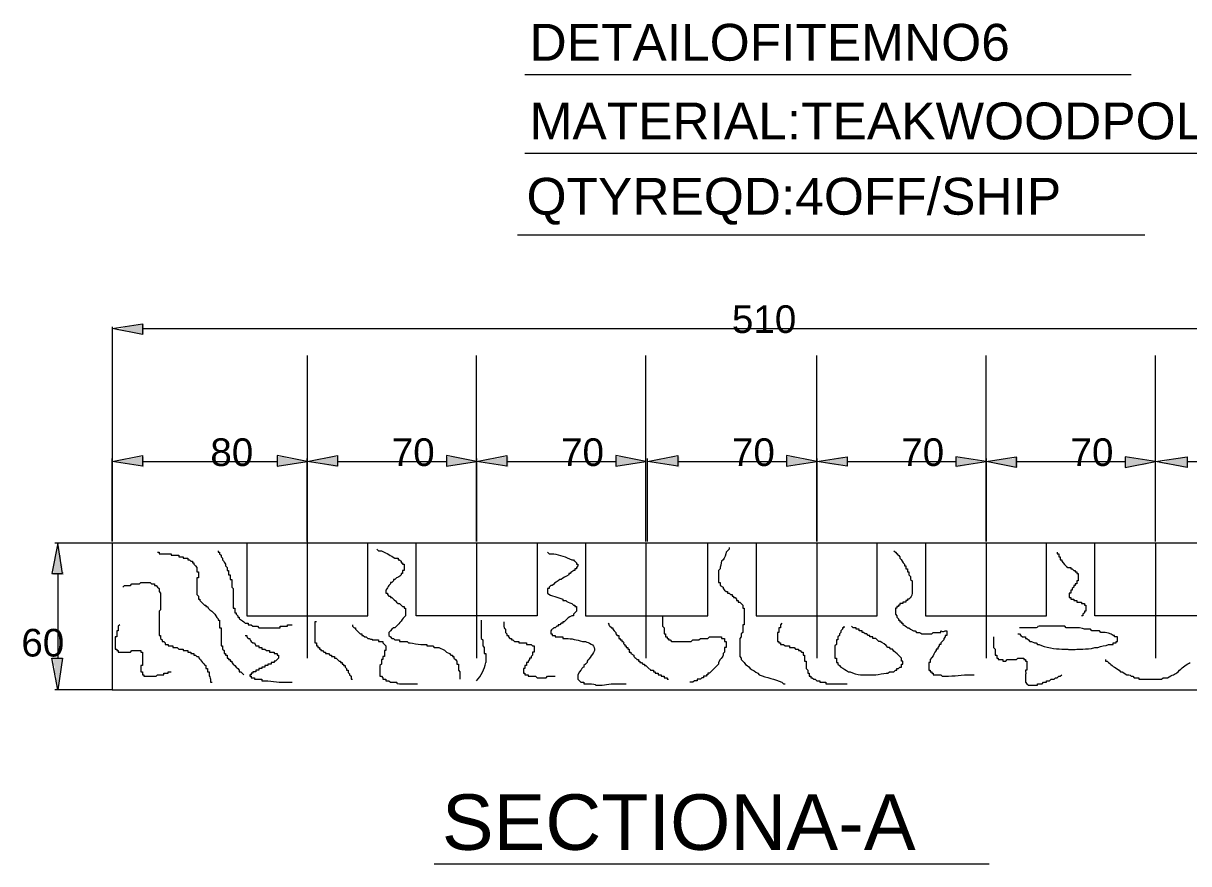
# Model space of a CAD drawing. Header units: millimetres. Extents: x -3009 to 55097, y -2803 to 5841.
# Drawn here: x 9528.9 to 9750.4, y 3420.3 to 3580 of the extents above; entities that cross this region are included whole.
import ezdxf

# ---------------------------------------------------------------- set-up
doc = ezdxf.new("R2010")
doc.units = ezdxf.units.MM
for name, color, linetype in [('PDF2_Geometry', 7, 'Continuous'), ('PDF2_Solid Fills', 7, 'Continuous'), ('PDF2_Text', 7, 'Continuous')]:
    doc.layers.add(name, color=color, linetype=linetype)
doc.styles.add('PDF F1', font='arial.ttf')

msp = doc.modelspace()

# ---------------------------------------------------------------- hatches: boundary and pattern name
at = {"layer": 'PDF2_Solid Fills', "transparency": 33554559}
for points in [[(9548.34, 3521.48), (9551.79, 3520.9), (9551.79, 3522.91), (9551.5, 3522.91), (9549.78, 3522.63), (9548.06, 3522.34), (9547.77, 3522.05), (9546.33, 3521.76)], [(9550.07, 3496.19), (9551.79, 3495.62), (9551.79, 3497.63), (9550.93, 3497.63), (9549.78, 3497.34), (9547.77, 3497.05), (9546.33, 3496.76), (9548.34, 3496.48)], [(9579.09, 3497.34), (9578.23, 3497.63), (9577.08, 3497.63), (9577.08, 3495.62), (9577.65, 3495.9), (9578.8, 3496.19), (9580.53, 3496.48), (9583.11, 3496.76)], [(9584.55, 3496.48), (9588.57, 3495.67), (9588.57, 3497.63), (9587.71, 3497.63), (9586.56, 3497.34), (9584.26, 3497.05), (9583.4, 3496.76)], [(9609.26, 3495.62), (9609.84, 3495.9), (9612.14, 3496.19), (9613.86, 3496.48), (9615.01, 3496.71), (9615.01, 3496.81), (9613.57, 3497.05), (9610.7, 3497.63), (9609.26, 3497.63)], [(9619.32, 3496.19), (9621.04, 3495.62), (9621.04, 3497.63), (9620.18, 3497.63), (9619.03, 3497.34), (9616.73, 3497.05), (9615.58, 3496.76), (9617.31, 3496.48)], [(9643.74, 3497.34), (9642.88, 3497.63), (9641.44, 3497.63), (9641.44, 3495.62), (9642.02, 3495.9), (9643.46, 3496.19), (9645.18, 3496.48), (9647.48, 3496.76), (9645.76, 3497.05)], [(9651.79, 3496.19), (9653.51, 3495.62), (9653.51, 3497.63), (9652.36, 3497.63), (9651.5, 3497.34), (9649.2, 3497.05), (9648.05, 3496.76), (9649.78, 3496.48)], [(9675.93, 3497.34), (9675.06, 3497.63), (9673.92, 3497.63), (9673.92, 3495.62), (9674.49, 3495.9), (9675.64, 3496.19), (9677.36, 3496.48), (9679.95, 3496.76)], [(9685.12, 3495.9), (9685.41, 3495.76), (9685.41, 3497.63), (9684.55, 3497.63), (9682.82, 3497.34), (9682.25, 3497.05), (9679.66, 3496.76), (9682.54, 3496.19)], [(9708.97, 3497.34), (9706.67, 3497.63), (9706.1, 3497.63), (9706.1, 3495.62), (9710.41, 3496.48), (9711.56, 3496.76), (9709.26, 3497.05)], [(9716.16, 3495.9), (9717.88, 3495.62), (9717.88, 3497.63), (9717.31, 3497.63), (9717.02, 3497.34), (9714.14, 3497.05), (9711.85, 3496.76), (9713.57, 3496.48), (9714.14, 3496.19)], [(9740.87, 3497.34), (9738.86, 3497.63), (9738.28, 3497.63), (9738.28, 3495.62), (9742.3, 3496.19), (9742.59, 3496.48), (9744.32, 3496.76)], [(9746.62, 3496.19), (9750.06, 3495.62), (9750.06, 3497.63), (9749.78, 3497.63), (9748.05, 3497.34), (9746.33, 3497.05), (9746.04, 3496.76), (9744.6, 3496.48)], [(9535.7, 3478.95), (9535.7, 3480.67), (9535.41, 3480.67), (9535.13, 3478.95), (9534.55, 3476.65), (9534.55, 3475.21), (9536.56, 3475.21), (9536.56, 3475.79), (9536.27, 3475.79), (9536.27, 3477.23), (9535.99, 3477.23), (9535.99, 3478.95)], [(9535.99, 3457.4), (9536.27, 3458.83), (9536.27, 3459.41), (9534.26, 3459.41), (9534.55, 3459.12), (9534.55, 3457.97), (9534.84, 3457.97), (9534.84, 3456.25), (9535.13, 3456.25), (9535.13, 3454.52), (9535.41, 3454.52), (9535.41, 3453.38), (9535.7, 3455.67)]]:
    msp.add_hatch(color=256, dxfattribs=at).paths.add_polyline_path(points)

# ---------------------------------------------------------------- linework, layer by layer
at = {"layer": 'PDF2_Geometry', "lineweight": 13}
for points in [[(9624.2, 3570.33), (9739.43, 3570.33)], [(9624.2, 3555.38), (9797.19, 3555.38)], [(9622.77, 3539.87), (9742.02, 3539.87)], [(9545.76, 3522.34), (9545.76, 3481.54), (9545.76, 3497.34)], [(9551.5, 3522.05), (9775.35, 3522.05)], [(9582.83, 3516.88), (9582.83, 3481.25), (9582.83, 3459.41)], [(9615.01, 3497.34), (9615.01, 3481.54), (9615.01, 3497.34), (9615.01, 3516.88)], [(9647.19, 3481.54), (9647.19, 3497.34), (9647.19, 3516.88)], [(9679.66, 3497.34), (9679.66, 3481.54), (9679.66, 3497.34), (9679.66, 3516.88)], [(9711.85, 3497.34), (9711.85, 3481.54), (9711.85, 3497.34), (9711.85, 3516.88)], [(9744.03, 3481.54), (9744.03, 3497.34), (9744.03, 3516.88)], [(9551.5, 3496.76), (9577.08, 3496.76)], [(9582.83, 3481.54), (9582.83, 3497.34), (9582.83, 3481.82)], [(9588.57, 3496.76), (9609.26, 3496.76)], [(9620.76, 3496.76), (9641.44, 3496.76)], [(9647.48, 3481.54), (9647.48, 3497.34)], [(9653.23, 3496.76), (9673.92, 3496.76)], [(9685.41, 3496.76), (9706.1, 3496.76)], [(9717.59, 3496.76), (9738.28, 3496.76)], [(9744.03, 3481.82), (9744.03, 3497.05)], [(9750.06, 3496.76), (9775.35, 3496.76)], [(9545.76, 3481.25), (9534.84, 3481.25)], [(9565.87, 3479.81), (9565.87, 3479.52), (9566.16, 3479.52), (9566.16, 3479.24), (9566.45, 3478.95), (9566.45, 3478.66), (9566.73, 3478.37), (9566.73, 3478.09)], [(9571.33, 3481.25), (9571.33, 3467.46), (9594.32, 3467.46), (9594.32, 3481.25)], [(9596.04, 3480.1), (9596.33, 3479.81), (9596.62, 3479.81), (9596.91, 3479.81)], [(9626.5, 3481.25), (9626.5, 3467.46), (9603.51, 3467.46), (9603.51, 3481.25)], [(9615.01, 3481.25), (9615.01, 3459.41)], [(9635.7, 3481.25), (9635.7, 3467.46), (9658.97, 3467.46), (9658.97, 3481.25)], [(9647.19, 3481.25), (9647.19, 3459.41)], [(9663, 3480.39), (9663, 3480.1), (9662.71, 3479.81), (9662.42, 3479.52)], [(9668.17, 3481.25), (9668.17, 3467.46), (9691.16, 3467.46), (9691.16, 3481.25)], [(9679.66, 3481.25), (9679.66, 3459.41)], [(9694.32, 3479.81), (9694.6, 3479.52), (9694.89, 3479.24)], [(9700.35, 3481.25), (9700.35, 3467.46), (9723.34, 3467.46), (9723.34, 3481.25)], [(9711.85, 3481.25), (9711.85, 3459.41)], [(9755.81, 3481.25), (9755.81, 3467.46), (9732.53, 3467.46), (9732.53, 3481.25)], [(9744.03, 3481.25), (9744.03, 3459.41)], [(9554.38, 3479.52), (9554.67, 3479.52), (9554.67, 3479.24), (9555.24, 3479.24), (9555.53, 3479.24), (9555.81, 3479.24), (9556.1, 3479.24), (9556.39, 3479.24), (9556.68, 3479.24), (9556.96, 3479.24), (9556.96, 3478.95), (9557.25, 3478.95), (9557.54, 3478.95), (9557.83, 3478.95), (9558.11, 3478.95), (9558.4, 3478.95), (9558.4, 3478.66), (9558.69, 3478.66), (9558.98, 3478.66), (9559.26, 3478.66), (9559.26, 3478.37), (9559.55, 3478.37), (9559.84, 3478.37), (9560.12, 3478.37), (9560.12, 3478.09), (9560.41, 3478.09), (9560.7, 3477.8), (9560.99, 3477.8), (9560.99, 3477.51), (9561.27, 3477.51), (9561.27, 3477.23), (9561.56, 3476.94), (9561.85, 3476.65), (9561.85, 3476.36), (9561.85, 3476.08), (9561.85, 3475.79), (9562.14, 3475.79), (9562.14, 3474.64), (9561.85, 3474.64), (9561.85, 3473.78), (9561.85, 3473.49), (9561.85, 3471.77), (9561.85, 3471.48), (9562.14, 3471.19), (9562.14, 3470.9), (9562.14, 3470.62), (9562.42, 3470.62), (9562.42, 3470.33), (9562.71, 3470.04), (9563, 3469.75), (9563.29, 3469.47), (9563.57, 3469.47), (9563.57, 3469.18), (9563.86, 3469.18)], [(9599.49, 3478.37), (9599.78, 3478.37), (9600.07, 3478.37), (9600.07, 3478.09), (9600.35, 3478.09), (9600.64, 3477.8), (9600.64, 3477.51), (9600.93, 3477.51), (9600.93, 3477.23), (9601.22, 3477.23), (9601.22, 3476.94), (9601.22, 3476.65), (9601.22, 3476.36), (9601.22, 3476.08), (9600.93, 3476.08), (9600.93, 3475.79), (9600.93, 3475.5), (9600.64, 3475.5), (9600.64, 3475.21)], [(9628.51, 3479.52), (9628.8, 3479.24), (9629.09, 3479.24), (9629.38, 3479.24), (9629.66, 3479.24)], [(9633.11, 3478.09), (9633.4, 3478.09)], [(9661.85, 3478.09), (9661.56, 3477.8)], [(9695.47, 3478.66), (9695.47, 3478.37)], [(9725.35, 3479.52), (9725.35, 3479.24), (9725.64, 3479.24), (9725.64, 3478.95), (9725.64, 3478.66), (9725.93, 3478.66), (9725.93, 3478.37), (9725.93, 3478.09), (9726.21, 3478.09), (9726.21, 3477.8), (9726.5, 3477.51)], [(9535.41, 3475.5), (9535.41, 3459.41)], [(9567.31, 3477.23), (9567.31, 3476.94), (9567.6, 3476.65), (9567.6, 3476.36), (9567.6, 3476.08), (9567.88, 3476.08), (9567.88, 3475.79), (9567.88, 3475.5), (9567.88, 3475.21), (9568.17, 3475.21), (9568.17, 3474.93), (9568.17, 3474.64), (9568.17, 3474.35), (9568.46, 3474.35), (9568.46, 3474.06), (9568.46, 3473.78), (9568.46, 3473.49), (9568.46, 3473.2), (9568.46, 3472.91), (9568.75, 3472.63), (9568.75, 3471.77), (9568.75, 3471.48), (9568.75, 3470.33), (9568.75, 3470.04), (9568.75, 3469.47), (9568.75, 3468.89), (9569.03, 3468.89), (9569.03, 3468.6), (9569.03, 3468.32), (9569.03, 3468.03), (9569.32, 3468.03), (9569.32, 3467.74), (9569.61, 3467.46), (9569.61, 3467.17), (9569.89, 3467.17), (9569.89, 3466.88)], [(9632.82, 3475.5), (9632.54, 3475.5), (9632.54, 3475.21)], [(9633.97, 3477.51), (9633.97, 3477.23), (9634.26, 3477.23), (9634.26, 3476.94), (9633.97, 3476.65), (9633.97, 3476.36), (9633.69, 3476.36), (9633.69, 3476.08), (9633.4, 3476.08)], [(9661.27, 3476.36), (9660.98, 3476.08), (9660.98, 3475.79), (9660.98, 3475.5), (9660.98, 3474.35), (9660.98, 3474.06), (9660.98, 3473.78), (9661.27, 3473.78), (9661.27, 3473.49), (9661.27, 3473.2), (9661.85, 3472.91), (9661.85, 3472.63), (9662.13, 3472.34), (9662.42, 3472.05), (9662.71, 3472.05), (9662.71, 3471.77), (9663, 3471.77), (9663.28, 3471.48), (9663.57, 3471.48), (9663.57, 3471.19), (9663.86, 3471.19), (9663.86, 3470.9), (9664.15, 3470.9), (9664.43, 3470.62), (9664.43, 3470.33), (9664.72, 3470.33), (9664.72, 3470.04), (9665.01, 3470.04), (9665.29, 3469.75), (9665.58, 3469.47), (9665.58, 3469.18), (9665.58, 3468.89), (9665.87, 3468.89), (9665.87, 3468.6), (9665.87, 3468.32), (9665.87, 3466.59), (9665.87, 3466.31), (9665.87, 3466.02), (9665.87, 3465.73), (9665.58, 3465.73), (9665.58, 3465.16), (9665.58, 3464.87), (9665.58, 3464.29), (9665.29, 3464.01), (9665.29, 3463.72), (9665.29, 3463.43), (9665.01, 3463.14), (9665.01, 3462.86), (9665.01, 3462.57), (9665.01, 3462), (9665.01, 3461.71)], [(9696.33, 3477.23), (9696.33, 3476.94), (9696.62, 3476.94), (9696.62, 3476.65), (9696.62, 3476.36), (9696.9, 3476.36), (9696.9, 3476.08), (9696.9, 3475.79), (9697.19, 3475.79), (9697.19, 3475.5), (9697.19, 3475.21), (9697.48, 3474.93), (9697.48, 3474.64), (9697.48, 3474.35), (9697.77, 3474.06), (9697.77, 3473.78), (9697.77, 3473.49), (9697.77, 3473.2), (9697.77, 3472.05), (9697.77, 3471.77)], [(9727.36, 3476.65), (9727.65, 3476.65), (9727.94, 3476.65), (9727.94, 3476.36), (9728.22, 3476.36), (9728.51, 3476.08), (9728.8, 3476.08), (9728.8, 3475.79), (9729.09, 3475.79), (9729.09, 3475.5), (9729.37, 3475.5), (9729.37, 3475.21), (9729.37, 3474.64), (9729.37, 3474.35), (9729.37, 3474.06), (9729.09, 3474.06), (9729.09, 3473.78), (9729.09, 3473.49), (9728.8, 3473.49), (9728.8, 3473.2), (9728.51, 3473.2), (9728.51, 3472.91), (9728.22, 3472.63), (9728.22, 3472.34), (9727.94, 3472.34), (9727.94, 3472.05), (9727.94, 3471.77), (9727.65, 3471.77), (9727.65, 3471.48)], [(9547.77, 3472.91), (9548.06, 3473.2), (9548.34, 3473.2), (9548.63, 3473.2), (9548.92, 3473.2), (9549.21, 3473.2), (9549.49, 3473.49), (9549.78, 3473.49), (9550.07, 3473.49), (9550.36, 3473.49), (9550.64, 3473.49), (9550.93, 3473.49), (9551.22, 3473.78)], [(9551.79, 3473.78), (9552.08, 3473.78), (9552.37, 3473.78)], [(9552.94, 3473.78), (9553.23, 3473.49)], [(9553.8, 3473.49), (9553.8, 3473.2), (9554.09, 3473.2), (9554.38, 3472.91), (9554.67, 3472.63), (9554.67, 3472.34), (9554.67, 3472.05), (9554.95, 3471.77), (9554.95, 3471.48), (9554.95, 3470.04)], [(9599.78, 3474.64), (9599.49, 3474.35), (9599.2, 3474.35), (9599.2, 3474.06), (9598.92, 3473.78), (9598.63, 3473.78), (9598.63, 3473.49), (9598.34, 3473.2)], [(9629.38, 3473.2), (9629.09, 3473.2), (9628.8, 3472.91), (9628.8, 3472.63), (9628.51, 3472.63), (9628.51, 3472.34), (9628.51, 3472.05), (9628.51, 3471.77)], [(9631.1, 3474.35), (9630.81, 3474.35), (9630.53, 3474.06)], [(9597.77, 3472.34), (9597.77, 3472.05), (9597.77, 3471.77), (9598.06, 3471.77), (9598.06, 3471.48), (9598.34, 3471.19), (9598.63, 3471.19), (9598.63, 3470.9), (9598.92, 3470.9)], [(9727.65, 3471.19), (9727.65, 3470.9), (9727.94, 3470.9), (9727.94, 3470.62), (9728.22, 3470.62), (9728.51, 3470.62), (9728.51, 3470.33), (9728.8, 3470.33), (9729.09, 3470.33), (9729.09, 3470.04), (9729.37, 3470.04), (9729.66, 3470.04), (9729.95, 3470.04), (9729.95, 3469.75), (9730.24, 3469.75), (9730.52, 3469.75), (9730.52, 3469.47), (9730.81, 3469.47), (9730.81, 3469.18), (9730.81, 3468.89), (9730.81, 3468.6), (9730.81, 3468.32), (9730.52, 3468.32), (9730.52, 3468.03), (9730.24, 3467.74), (9730.24, 3467.46), (9729.95, 3467.46)], [(9554.95, 3469.18), (9554.95, 3468.6), (9554.67, 3468.32), (9554.67, 3467.74), (9554.67, 3466.88), (9554.67, 3466.59)], [(9599.78, 3470.04), (9600.07, 3469.75), (9600.35, 3469.75), (9600.64, 3469.47), (9600.93, 3469.18), (9601.22, 3469.18), (9601.22, 3468.89), (9601.5, 3468.89), (9601.5, 3468.6), (9601.5, 3468.32), (9601.5, 3468.03), (9601.5, 3467.74), (9601.5, 3467.46)], [(9631.39, 3470.62), (9631.39, 3470.33), (9631.67, 3470.33), (9631.96, 3470.33)], [(9633.11, 3469.75), (9633.4, 3469.47), (9633.69, 3469.47), (9633.69, 3469.18), (9633.97, 3469.18), (9633.97, 3468.89), (9633.97, 3468.6), (9633.97, 3468.32), (9633.69, 3468.03), (9633.4, 3467.74), (9633.4, 3467.46), (9633.11, 3467.46)], [(9697.19, 3470.62), (9696.9, 3470.62), (9696.9, 3470.33), (9696.62, 3470.33), (9696.62, 3470.04), (9696.33, 3470.04), (9696.04, 3470.04), (9696.04, 3469.75), (9695.75, 3469.75), (9695.47, 3469.75), (9695.47, 3469.47), (9695.18, 3469.47), (9695.18, 3469.18), (9694.89, 3469.18), (9694.89, 3468.89), (9694.6, 3468.89), (9694.6, 3468.6), (9694.6, 3468.32), (9694.6, 3468.03), (9694.6, 3467.74), (9694.89, 3467.46), (9694.89, 3467.17), (9695.18, 3466.88), (9695.18, 3466.59), (9695.47, 3466.59), (9695.47, 3466.31), (9695.75, 3466.31), (9695.75, 3466.02), (9696.04, 3466.02), (9696.04, 3465.73)], [(9565.01, 3468.03), (9565.01, 3468.03)], [(9565.87, 3466.88), (9565.87, 3466.59), (9566.16, 3466.59), (9566.16, 3466.31), (9566.16, 3466.02), (9566.16, 3465.73), (9566.16, 3465.16), (9566.45, 3465.16), (9566.45, 3463.72), (9566.45, 3462.57), (9566.45, 3462.28), (9566.45, 3462), (9566.45, 3461.71), (9566.73, 3461.71), (9566.73, 3461.42), (9566.73, 3461.13), (9567.02, 3460.85), (9567.02, 3460.56), (9567.02, 3460.27), (9567.31, 3460.27), (9567.31, 3459.98), (9567.6, 3459.98), (9567.6, 3459.7), (9567.6, 3459.41), (9567.88, 3459.41), (9567.88, 3459.12), (9568.17, 3459.12), (9568.17, 3458.83), (9568.46, 3458.83), (9568.46, 3458.55), (9568.75, 3458.26), (9569.03, 3457.97), (9569.32, 3457.69), (9569.61, 3457.4), (9569.89, 3457.11), (9569.89, 3456.82), (9570.18, 3456.82), (9570.47, 3456.54), (9570.76, 3456.25)], [(9615.87, 3466.59), (9615.87, 3466.31)], [(9631.96, 3466.59), (9631.67, 3466.31), (9631.39, 3466.31), (9631.39, 3466.02), (9631.1, 3466.02), (9630.81, 3465.73), (9630.53, 3465.73), (9630.53, 3465.44), (9630.24, 3465.44), (9629.95, 3465.16), (9629.66, 3465.16)], [(9650.35, 3467.46), (9650.35, 3465.44), (9650.64, 3465.16), (9650.64, 3464.87), (9650.64, 3464.58), (9650.64, 3464.29), (9650.64, 3464.01), (9650.93, 3464.01), (9650.93, 3463.72), (9650.93, 3463.43), (9651.21, 3463.43), (9651.21, 3463.14), (9651.5, 3463.14), (9651.5, 3462.86), (9651.79, 3462.86), (9652.08, 3462.57), (9652.36, 3462.57), (9652.65, 3462.57), (9652.94, 3462.57), (9653.23, 3462.57)], [(9547.19, 3465.73), (9546.91, 3465.44), (9546.91, 3465.16), (9546.91, 3464.87), (9546.91, 3464.58), (9546.62, 3464.58), (9546.62, 3464.29), (9546.62, 3464.01), (9546.62, 3463.72), (9546.62, 3463.43), (9546.33, 3463.43), (9546.33, 3462.86)], [(9554.67, 3465.73), (9554.67, 3464.58), (9554.67, 3464.29), (9554.67, 3464.01), (9554.67, 3463.72), (9554.95, 3463.72), (9554.95, 3463.43), (9554.95, 3463.14), (9555.24, 3462.86), (9555.24, 3462.57), (9555.53, 3462.57), (9555.81, 3462.28), (9555.81, 3462), (9556.1, 3462), (9556.39, 3462), (9556.39, 3461.71), (9556.68, 3461.71), (9556.96, 3461.71), (9557.25, 3461.71), (9557.25, 3461.42), (9557.54, 3461.42), (9557.83, 3461.42), (9558.11, 3461.42), (9558.4, 3461.13), (9558.69, 3461.13), (9558.98, 3461.13), (9559.26, 3461.13), (9559.26, 3460.85), (9559.55, 3460.85), (9559.84, 3460.85), (9560.12, 3460.85), (9560.12, 3460.56), (9560.41, 3460.56), (9560.7, 3460.56), (9560.7, 3460.27), (9560.99, 3460.27), (9561.27, 3460.27), (9561.27, 3459.98), (9561.56, 3459.98), (9561.85, 3459.7), (9562.14, 3459.7)], [(9570.76, 3466.31), (9571.04, 3466.02), (9571.33, 3466.02), (9571.62, 3466.02), (9571.62, 3465.73), (9571.91, 3465.73), (9572.19, 3465.73), (9572.48, 3465.44), (9572.77, 3465.44), (9573.06, 3465.44), (9573.34, 3465.44), (9573.63, 3465.16), (9573.92, 3465.16), (9574.49, 3465.16), (9576.5, 3465.16), (9576.79, 3465.16), (9577.08, 3465.16), (9577.37, 3465.16), (9577.65, 3465.16), (9577.65, 3465.44), (9577.94, 3465.44), (9578.23, 3465.44), (9578.52, 3465.44), (9578.8, 3465.44), (9579.09, 3465.44), (9579.09, 3465.73), (9579.38, 3465.73), (9579.66, 3465.73), (9579.95, 3465.73)], [(9584.55, 3466.31), (9584.26, 3466.31), (9584.26, 3465.73), (9584.26, 3465.16), (9584.26, 3464.87), (9584.26, 3464.58)], [(9591.45, 3465.73), (9591.45, 3465.44)], [(9591.73, 3465.16), (9592.02, 3465.16), (9592.02, 3464.87), (9592.31, 3464.58), (9592.6, 3464.29)], [(9599.78, 3465.44), (9599.49, 3465.16), (9599.2, 3465.16), (9598.92, 3464.87), (9598.63, 3464.58), (9598.34, 3464.29), (9598.34, 3464.01), (9598.34, 3463.72), (9598.63, 3463.43), (9598.92, 3463.14), (9599.2, 3463.14), (9599.49, 3462.86), (9599.78, 3462.86), (9600.07, 3462.86), (9600.35, 3462.86), (9600.35, 3462.57), (9600.64, 3462.57), (9600.93, 3462.57), (9601.22, 3462.57), (9601.5, 3462.57), (9601.79, 3462.57), (9602.08, 3462.28), (9602.37, 3462.28)], [(9615.87, 3465.16), (9615.87, 3464.87)], [(9615.87, 3464.29), (9615.87, 3464.01), (9615.87, 3463.43), (9615.87, 3463.14), (9616.16, 3462.86), (9616.16, 3462.57), (9616.16, 3462.28), (9616.16, 3462), (9616.16, 3461.71), (9616.45, 3461.42), (9616.45, 3460.85), (9616.45, 3460.56), (9616.45, 3460.27), (9616.73, 3460.27)], [(9620.18, 3466.31), (9620.18, 3465.73), (9620.18, 3465.44)], [(9620.47, 3464.87), (9620.47, 3464.58), (9620.47, 3464.29), (9620.76, 3464.01), (9620.76, 3463.72), (9621.04, 3463.72), (9621.04, 3463.43), (9621.33, 3463.14), (9621.62, 3463.14), (9621.62, 3462.86), (9621.91, 3462.86), (9622.19, 3462.57), (9622.48, 3462.57), (9622.77, 3462.57), (9623.05, 3462.57), (9623.05, 3462.28), (9623.34, 3462.28), (9623.63, 3462.28), (9623.92, 3462.28), (9624.2, 3462.28), (9624.49, 3462.28), (9624.49, 3462), (9624.78, 3462), (9625.07, 3462), (9625.35, 3462), (9625.64, 3461.71), (9625.93, 3461.71), (9625.93, 3461.42), (9625.93, 3460.85), (9625.93, 3460.56), (9625.64, 3460.56), (9625.64, 3460.27), (9625.64, 3459.98), (9625.35, 3459.7), (9625.35, 3459.41), (9625.07, 3459.41), (9625.07, 3459.12), (9624.78, 3458.83), (9624.78, 3458.55), (9624.49, 3458.55), (9624.49, 3458.26), (9624.49, 3457.97), (9624.2, 3457.97), (9624.2, 3457.69), (9624.2, 3457.4), (9623.92, 3457.4), (9623.92, 3457.11)], [(9629.09, 3464.58), (9629.09, 3464.01), (9629.38, 3464.01), (9629.38, 3463.72), (9629.66, 3463.72), (9629.95, 3463.72), (9629.95, 3463.43), (9630.24, 3463.43), (9630.53, 3463.43), (9630.81, 3463.43), (9631.1, 3463.43), (9631.39, 3463.43), (9631.39, 3463.14), (9631.67, 3463.14), (9631.96, 3463.14)], [(9640.01, 3466.02), (9640.01, 3466.02)], [(9640.3, 3465.44), (9640.3, 3465.44)], [(9640.58, 3465.16), (9640.87, 3465.16), (9640.87, 3464.87), (9641.16, 3464.58), (9641.44, 3464.29), (9641.44, 3464.01), (9641.73, 3463.72), (9642.02, 3463.72), (9642.02, 3463.43), (9642.02, 3463.14), (9642.31, 3463.14), (9642.31, 3462.86), (9642.59, 3462.86), (9642.59, 3462.57), (9642.88, 3462.57)], [(9672.77, 3465.16), (9672.48, 3465.16), (9672.48, 3464.87), (9672.48, 3464.58), (9672.48, 3464.29), (9672.19, 3464.29), (9672.19, 3464.01), (9672.19, 3463.72), (9672.19, 3463.14), (9672.19, 3462.86), (9672.19, 3462.57), (9672.48, 3462.57), (9672.48, 3462.28), (9672.77, 3462.28), (9672.77, 3462), (9673.05, 3462), (9673.34, 3462), (9673.63, 3461.71), (9673.92, 3461.71), (9674.2, 3461.71), (9674.49, 3461.71), (9674.49, 3461.42), (9674.78, 3461.42), (9675.06, 3461.42), (9675.35, 3461.42), (9675.64, 3461.13), (9675.93, 3461.13), (9676.21, 3461.13), (9676.21, 3460.85), (9676.5, 3460.85), (9676.79, 3460.56), (9677.08, 3460.56), (9677.08, 3460.27), (9677.08, 3459.98), (9677.36, 3459.98), (9677.36, 3459.7), (9677.36, 3459.41), (9677.36, 3459.12), (9677.36, 3458.83), (9677.65, 3458.83), (9677.65, 3458.55), (9677.65, 3458.26), (9677.65, 3457.97), (9677.65, 3457.69), (9677.65, 3457.4), (9677.94, 3457.11), (9677.94, 3456.82), (9677.94, 3456.54), (9678.23, 3456.54), (9678.23, 3456.25), (9678.23, 3455.96), (9678.51, 3455.96), (9678.51, 3455.67), (9678.8, 3455.67), (9679.09, 3455.39), (9679.38, 3455.39), (9679.66, 3455.1), (9679.95, 3455.1), (9680.24, 3455.1), (9680.24, 3454.81), (9680.52, 3454.81), (9680.81, 3454.81), (9681.1, 3454.81), (9681.39, 3454.81), (9681.39, 3454.52), (9681.96, 3454.52)], [(9673.05, 3466.02), (9672.77, 3465.73)], [(9684.83, 3465.44), (9684.83, 3465.16), (9684.55, 3465.16), (9684.55, 3464.87), (9684.26, 3464.58), (9684.26, 3464.29), (9683.97, 3464.01), (9683.97, 3463.72), (9683.69, 3463.43), (9683.69, 3463.14), (9683.69, 3462.86), (9683.4, 3462.86), (9683.4, 3462.57), (9683.4, 3462.28), (9683.4, 3462), (9683.11, 3461.71), (9683.11, 3461.42), (9683.11, 3461.13), (9683.11, 3459.7), (9683.11, 3459.41), (9683.4, 3459.41), (9683.4, 3459.12), (9683.4, 3458.83), (9683.4, 3458.55), (9683.69, 3458.55), (9683.69, 3458.26), (9683.97, 3457.97), (9684.26, 3457.69)], [(9691.73, 3462.57), (9691.44, 3462.57), (9691.16, 3462.86), (9690.87, 3463.14), (9690.58, 3463.14), (9690.29, 3463.14), (9690.29, 3463.43), (9690.01, 3463.43), (9689.72, 3463.43), (9689.72, 3463.72), (9689.43, 3463.72), (9689.15, 3464.01), (9688.86, 3464.01), (9688.57, 3464.29), (9688.28, 3464.29), (9688.28, 3464.58), (9688, 3464.58), (9687.71, 3464.58), (9687.71, 3464.87), (9687.42, 3464.87), (9687.13, 3464.87), (9687.13, 3465.16), (9686.85, 3465.16), (9686.56, 3465.16), (9686.27, 3465.44)], [(9696.9, 3465.16), (9697.19, 3465.16), (9697.48, 3464.87), (9698.05, 3464.58), (9698.34, 3464.58), (9698.63, 3464.29), (9698.91, 3464.29), (9699.2, 3464.29)], [(9700.06, 3464.01), (9701.5, 3464.01), (9701.79, 3464.29), (9702.08, 3464.29), (9702.36, 3464.29), (9702.65, 3464.29), (9702.94, 3464.29), (9703.23, 3464.29), (9703.23, 3464.58)], [(9704.09, 3464.58), (9704.37, 3464.58), (9704.37, 3464.29), (9704.37, 3464.01), (9704.37, 3463.72), (9704.09, 3463.72), (9704.09, 3463.43), (9703.8, 3463.14), (9703.8, 3462.86), (9703.51, 3462.57), (9703.23, 3462.28), (9703.23, 3462), (9702.94, 3462), (9702.94, 3461.71), (9702.65, 3461.42), (9702.65, 3461.13), (9702.36, 3461.13), (9702.36, 3460.85), (9702.08, 3460.56)], [(9718.74, 3465.16), (9718.45, 3465.16), (9718.17, 3465.16)], [(9721.33, 3465.16), (9720.75, 3465.16)], [(9723.63, 3465.44), (9723.05, 3465.44), (9722.76, 3465.44), (9721.9, 3465.44)], [(9725.93, 3465.44), (9725.64, 3465.44), (9725.35, 3465.44)], [(9728.51, 3465.16), (9727.94, 3465.16), (9727.65, 3465.16), (9727.08, 3465.16), (9726.79, 3465.44), (9726.5, 3465.44)], [(9733.97, 3464.29), (9733.68, 3464.29), (9733.4, 3464.58), (9733.11, 3464.58), (9732.82, 3464.58), (9732.53, 3464.58), (9732.25, 3464.58), (9731.96, 3464.58), (9731.67, 3464.87), (9731.39, 3464.87), (9731.1, 3464.87), (9730.52, 3464.87)], [(9571.04, 3463.72), (9571.33, 3463.72), (9571.33, 3463.43)], [(9571.62, 3463.14), (9571.91, 3463.14)], [(9572.19, 3462.57), (9572.48, 3462.28), (9572.77, 3462.28), (9573.06, 3461.71), (9573.34, 3461.71), (9573.63, 3461.71), (9573.63, 3461.42), (9573.92, 3461.42), (9574.2, 3461.42), (9574.2, 3461.13), (9574.49, 3461.13), (9574.78, 3461.13), (9575.07, 3460.85), (9575.35, 3460.85), (9575.64, 3460.85), (9575.64, 3460.56), (9575.93, 3460.56), (9576.22, 3460.56), (9576.5, 3460.56), (9576.5, 3460.27), (9576.79, 3460.27), (9577.08, 3460.27), (9577.08, 3459.98), (9577.37, 3459.98)], [(9584.26, 3464.01), (9584.26, 3463.14), (9584.26, 3462.86), (9584.26, 3462.57), (9584.26, 3462.28), (9584.55, 3462.28)], [(9592.88, 3464.01), (9593.17, 3464.01), (9593.17, 3463.72), (9593.46, 3463.72), (9593.74, 3463.43), (9594.03, 3463.43), (9594.32, 3463.14), (9594.61, 3463.14)], [(9595.18, 3462.86), (9595.47, 3462.86), (9595.76, 3462.86), (9596.04, 3462.86), (9596.33, 3462.86), (9596.33, 3462.57), (9596.62, 3462.57), (9596.91, 3462.57), (9597.19, 3462.57), (9597.19, 3462.28), (9597.48, 3462), (9597.77, 3461.71)], [(9635.12, 3462.57), (9635.41, 3462.57), (9635.7, 3462.57)], [(9653.8, 3462.57), (9654.09, 3462.57), (9654.66, 3462.57), (9654.95, 3462.57), (9655.53, 3462.57), (9655.81, 3462.57), (9656.1, 3462.86), (9656.39, 3462.86), (9656.67, 3462.86), (9656.96, 3462.86), (9657.25, 3462.86), (9657.54, 3463.14), (9657.82, 3463.14), (9658.11, 3463.14), (9658.4, 3463.14), (9658.69, 3463.14), (9658.97, 3463.14), (9659.26, 3463.43), (9659.55, 3463.43), (9659.84, 3463.43), (9661.27, 3463.43), (9661.56, 3463.43), (9661.56, 3463.14), (9661.85, 3463.14), (9662.13, 3463.14), (9662.13, 3462.86), (9662.13, 3462.57), (9662.42, 3462.57), (9662.42, 3462.28), (9662.42, 3461.71), (9662.42, 3461.42), (9662.13, 3461.42), (9662.13, 3461.13), (9662.13, 3460.85), (9662.13, 3460.56), (9661.85, 3460.27), (9661.85, 3459.98)], [(9713.28, 3463.43), (9713.28, 3463.14)], [(9713.28, 3462.28), (9713.28, 3461.42), (9713.57, 3461.13), (9713.57, 3460.85), (9713.57, 3460.56), (9713.57, 3460.27), (9713.57, 3459.98), (9713.86, 3459.98), (9713.86, 3459.7), (9713.86, 3459.41), (9714.14, 3459.41), (9714.14, 3459.12), (9714.43, 3459.12), (9714.72, 3459.12), (9715.01, 3459.12), (9715.01, 3458.83), (9715.58, 3458.83), (9715.87, 3459.12), (9716.16, 3459.12), (9716.44, 3459.12), (9716.73, 3459.12), (9717.02, 3459.12), (9717.31, 3459.12)], [(9717.88, 3464.01), (9718.17, 3464.01), (9718.45, 3463.72), (9718.74, 3463.43), (9719.03, 3463.43), (9719.32, 3463.43), (9719.32, 3463.14), (9719.6, 3463.14), (9719.89, 3462.86), (9720.18, 3462.57), (9720.47, 3462.57), (9721.04, 3462.28), (9721.33, 3462.28), (9721.62, 3462), (9721.9, 3462)], [(9735.12, 3462), (9735.41, 3462), (9735.7, 3462), (9735.98, 3462), (9735.98, 3462.28), (9736.27, 3462.28), (9736.56, 3462.28), (9736.56, 3462.57), (9736.85, 3462.57), (9736.85, 3462.86), (9736.85, 3463.14), (9736.85, 3463.43), (9736.56, 3463.43), (9736.27, 3463.43), (9736.27, 3463.72), (9735.98, 3463.72)], [(9546.33, 3462), (9546.33, 3461.71), (9546.33, 3461.42), (9546.33, 3461.13), (9546.62, 3461.13), (9546.62, 3460.85), (9546.91, 3460.85), (9546.91, 3460.56), (9547.19, 3460.56), (9548.34, 3460.56), (9548.92, 3460.56), (9549.21, 3460.56), (9549.49, 3460.85), (9549.78, 3460.85), (9550.07, 3460.85)], [(9550.93, 3460.85), (9551.22, 3460.85), (9551.22, 3460.56), (9551.5, 3460.56), (9551.5, 3460.27), (9551.5, 3459.12), (9551.5, 3458.83), (9551.5, 3458.55), (9551.5, 3457.97), (9551.22, 3457.97), (9551.22, 3456.82), (9551.5, 3456.82), (9551.5, 3456.54), (9551.5, 3456.25), (9551.79, 3456.25), (9551.79, 3455.96), (9552.08, 3455.96), (9552.37, 3455.96), (9552.65, 3455.96)], [(9584.55, 3461.71), (9584.84, 3461.71), (9584.84, 3461.42), (9585.12, 3461.42), (9585.12, 3461.13), (9585.41, 3461.13), (9585.41, 3460.85), (9585.7, 3460.85), (9585.99, 3460.56), (9586.27, 3460.56), (9586.27, 3460.27), (9586.56, 3460.27), (9586.85, 3460.27)], [(9587.14, 3459.98), (9587.42, 3459.98), (9587.42, 3459.7), (9587.71, 3459.7), (9588, 3459.7), (9588, 3459.41), (9588.29, 3459.41), (9588.57, 3459.12), (9588.86, 3458.83), (9589.15, 3458.83), (9589.15, 3458.55), (9589.43, 3458.55), (9589.43, 3458.26), (9589.72, 3458.26), (9589.72, 3457.97), (9590.01, 3457.97), (9590.01, 3457.69), (9590.3, 3457.4), (9590.3, 3457.11), (9590.58, 3457.11), (9590.58, 3456.82)], [(9597.77, 3461.13), (9597.77, 3460.85), (9597.48, 3460.85), (9597.48, 3460.56), (9597.48, 3460.27), (9597.48, 3459.98), (9597.48, 3459.7), (9597.19, 3459.7), (9597.19, 3459.41), (9597.19, 3459.12), (9596.91, 3459.12), (9596.91, 3458.83), (9596.91, 3458.55), (9596.91, 3458.26), (9596.62, 3457.97), (9596.62, 3457.69), (9596.62, 3457.4), (9596.62, 3456.54), (9596.62, 3456.25), (9596.62, 3455.96), (9596.91, 3455.96), (9597.19, 3455.67), (9597.19, 3455.39)], [(9604.38, 3462), (9604.66, 3462), (9604.95, 3462), (9605.24, 3462), (9605.53, 3462), (9605.53, 3461.71), (9605.81, 3461.71), (9606.1, 3461.71), (9606.39, 3461.71), (9606.68, 3461.71), (9606.96, 3461.42), (9607.25, 3461.42), (9607.54, 3461.42), (9607.83, 3461.42)], [(9609.26, 3460.56), (9609.84, 3460.27), (9610.12, 3459.98), (9610.41, 3459.98), (9610.41, 3459.7), (9610.7, 3459.7), (9610.7, 3459.41), (9610.99, 3459.12), (9611.27, 3458.83), (9611.27, 3458.55), (9611.27, 3458.26), (9611.56, 3458.26), (9611.56, 3457.97), (9611.56, 3457.69), (9611.56, 3457.4), (9611.56, 3457.11), (9611.85, 3456.82), (9611.85, 3456.54), (9611.85, 3456.25), (9611.85, 3455.67), (9611.85, 3455.39)], [(9637.42, 3461.13), (9637.42, 3460.85)], [(9643.17, 3462), (9643.17, 3461.71), (9643.46, 3461.71), (9643.46, 3461.42), (9643.74, 3461.42), (9643.74, 3461.13), (9644.03, 3461.13), (9644.03, 3460.85), (9644.03, 3460.56), (9644.32, 3460.56), (9644.32, 3460.27)], [(9644.89, 3459.98), (9644.89, 3459.7)], [(9665.01, 3460.56), (9665.01, 3460.27), (9665.01, 3459.98), (9665.01, 3459.7), (9665.29, 3459.41), (9665.29, 3459.12), (9665.58, 3458.83), (9665.87, 3458.55)], [(9692.88, 3456.54), (9693.17, 3456.54), (9693.46, 3456.82), (9693.74, 3456.82), (9694.03, 3456.82), (9694.32, 3456.82), (9694.6, 3457.11), (9694.89, 3457.11), (9694.89, 3457.4), (9695.18, 3457.4), (9695.47, 3457.69), (9695.75, 3457.69), (9695.75, 3457.97), (9695.75, 3458.26), (9696.04, 3458.26), (9696.04, 3458.83), (9695.75, 3458.83), (9695.75, 3459.12), (9695.75, 3459.41), (9695.47, 3459.7), (9695.18, 3459.98)], [(9694.03, 3461.13), (9693.74, 3461.13), (9693.46, 3461.42), (9693.17, 3461.42)], [(9726.21, 3461.13), (9727.36, 3461.13)], [(9729.66, 3461.13), (9729.95, 3461.13), (9730.24, 3461.13)], [(9732.53, 3461.42), (9732.82, 3461.42), (9733.11, 3461.42)], [(9562.71, 3458.83), (9562.71, 3458.83)], [(9563.57, 3457.97), (9563.57, 3457.69), (9563.57, 3457.4), (9563.86, 3457.4), (9563.86, 3457.11), (9563.86, 3456.82), (9564.15, 3456.82), (9564.15, 3456.54), (9564.15, 3456.25)], [(9577.37, 3459.7), (9577.37, 3459.41), (9577.08, 3459.12), (9576.79, 3458.83), (9576.5, 3458.83), (9576.5, 3458.55), (9576.22, 3458.55), (9575.93, 3458.55), (9575.93, 3458.26), (9575.64, 3458.26), (9575.35, 3458.26), (9575.35, 3457.97), (9575.07, 3457.97), (9574.78, 3457.97), (9574.78, 3457.69), (9574.49, 3457.69), (9574.2, 3457.69), (9574.2, 3457.4), (9573.92, 3457.4), (9573.63, 3457.4), (9573.63, 3457.11), (9573.34, 3457.11), (9573.06, 3457.11), (9573.06, 3456.82), (9572.77, 3456.82), (9572.48, 3456.82), (9572.48, 3456.54), (9572.19, 3456.54), (9572.19, 3456.25), (9571.91, 3456.25), (9571.91, 3455.96), (9572.19, 3455.96), (9572.19, 3455.67), (9572.48, 3455.67), (9572.77, 3455.67), (9572.77, 3455.39), (9573.06, 3455.39), (9573.34, 3455.39), (9573.63, 3455.39), (9574.2, 3455.39), (9574.2, 3455.1), (9574.49, 3455.1), (9574.78, 3455.1), (9575.35, 3455.1)], [(9616.73, 3459.7), (9616.73, 3459.41)], [(9635.99, 3458.83), (9635.99, 3458.55), (9635.7, 3458.26), (9635.41, 3457.97), (9635.41, 3457.69)], [(9645.47, 3459.12), (9645.76, 3459.12), (9645.76, 3458.83), (9646.04, 3458.83), (9646.04, 3458.55), (9646.33, 3458.55), (9646.62, 3458.26), (9646.9, 3458.26), (9646.9, 3457.97), (9647.19, 3457.97)], [(9647.48, 3457.69), (9647.77, 3457.4)], [(9661.27, 3459.12), (9660.98, 3458.55), (9660.98, 3458.26), (9660.7, 3457.97), (9660.41, 3457.69), (9659.55, 3456.82), (9659.26, 3456.54), (9658.97, 3456.54), (9658.97, 3456.25), (9658.69, 3456.25), (9658.69, 3455.96), (9658.4, 3455.96), (9658.11, 3455.96), (9658.11, 3455.67), (9657.82, 3455.67), (9657.54, 3455.39), (9657.25, 3455.39), (9656.96, 3455.39), (9656.96, 3455.1), (9656.67, 3455.1), (9656.39, 3455.1), (9656.1, 3454.81), (9655.81, 3454.81), (9655.53, 3454.81)], [(9701.21, 3459.12), (9701.21, 3458.83), (9701.21, 3458.55), (9700.93, 3458.55), (9700.93, 3458.26), (9700.93, 3457.97), (9700.93, 3457.4), (9700.93, 3457.11), (9701.21, 3457.11), (9701.21, 3456.82), (9701.5, 3456.82), (9701.5, 3456.54), (9701.79, 3456.54), (9701.79, 3456.25), (9702.08, 3456.25), (9702.36, 3456.25), (9702.65, 3456.25), (9702.94, 3456.25), (9703.23, 3456.25), (9703.51, 3455.96), (9704.09, 3455.96)], [(9718.17, 3459.41), (9718.45, 3459.41), (9719.03, 3459.41), (9719.03, 3459.12), (9719.32, 3459.12), (9719.32, 3458.83), (9719.6, 3458.83), (9719.6, 3458.55), (9719.6, 3458.26)], [(9734.55, 3459.12), (9734.55, 3458.83), (9734.83, 3458.83), (9735.12, 3458.55)], [(9553.8, 3455.96), (9554.09, 3455.96), (9554.38, 3456.25), (9554.67, 3456.25), (9554.95, 3456.25), (9555.24, 3456.25), (9555.53, 3456.25), (9555.53, 3456.54), (9555.81, 3456.54), (9556.1, 3456.54), (9556.39, 3456.54), (9556.39, 3456.82), (9556.68, 3456.82), (9556.96, 3456.82)], [(9590.87, 3456.25), (9591.16, 3455.96), (9591.16, 3455.67), (9591.16, 3455.39), (9591.45, 3455.39)], [(9623.92, 3456.54), (9624.2, 3456.54), (9624.2, 3456.25), (9624.49, 3456.25), (9624.78, 3456.25), (9624.78, 3455.96), (9625.07, 3455.96), (9625.64, 3455.96), (9626.22, 3455.96), (9626.5, 3455.67), (9626.79, 3455.67)], [(9627.94, 3455.67), (9628.23, 3455.67), (9628.51, 3455.96), (9629.95, 3455.96)], [(9634.84, 3457.11), (9634.55, 3456.82), (9634.26, 3456.25), (9634.26, 3455.96), (9634.26, 3455.39), (9634.84, 3454.81), (9635.12, 3454.81), (9635.41, 3454.81), (9635.41, 3454.52), (9635.7, 3454.52)], [(9648.05, 3457.11), (9648.34, 3457.11), (9648.63, 3457.11), (9648.63, 3456.82), (9648.92, 3456.82), (9648.92, 3456.54), (9649.2, 3456.54), (9649.49, 3456.54), (9649.49, 3456.25), (9649.78, 3456.25), (9650.07, 3456.25), (9650.07, 3455.96), (9650.35, 3455.96), (9650.64, 3455.96), (9650.64, 3455.67), (9650.93, 3455.67), (9651.21, 3455.67), (9651.21, 3455.39), (9651.5, 3455.39)], [(9667.02, 3457.4), (9667.02, 3457.4)], [(9668.46, 3456.54), (9668.74, 3456.25)], [(9685.7, 3456.82), (9685.98, 3456.82)], [(9688, 3456.25), (9688.57, 3456.25), (9688.86, 3456.25), (9690.87, 3456.25)], [(9708.97, 3456.25), (9709.26, 3456.25), (9709.55, 3456.25)], [(9719.6, 3457.4), (9719.6, 3457.11), (9719.32, 3457.11), (9719.32, 3456.82)], [(9719.32, 3455.96), (9719.32, 3455.1), (9719.32, 3454.81), (9719.6, 3454.52), (9719.89, 3454.24), (9720.18, 3454.24), (9721.04, 3454.24), (9721.33, 3454.24), (9721.62, 3454.24), (9721.62, 3454.52), (9721.9, 3454.52), (9722.19, 3454.52), (9722.48, 3454.52), (9722.76, 3454.81), (9723.05, 3454.81), (9723.34, 3454.81), (9723.34, 3455.1), (9723.63, 3455.1), (9723.91, 3455.1), (9724.2, 3455.39), (9724.49, 3455.39), (9724.78, 3455.39), (9725.06, 3455.67), (9725.35, 3455.67), (9725.64, 3455.96), (9725.93, 3455.96), (9726.21, 3456.25)], [(9737.13, 3457.11), (9737.42, 3456.82), (9737.71, 3456.82), (9738.57, 3456.25)], [(9739.43, 3455.96), (9739.72, 3455.96), (9740.01, 3455.67), (9740.29, 3455.67), (9740.58, 3455.67), (9740.87, 3455.67), (9740.87, 3455.39), (9741.16, 3455.39), (9741.44, 3455.39)], [(9745.18, 3455.39), (9745.47, 3455.67), (9745.75, 3455.67), (9746.04, 3455.67), (9746.33, 3455.67)], [(9748.34, 3456.82), (9748.63, 3457.11)], [(9545.76, 3453.38), (9534.84, 3453.38)], [(9564.44, 3455.39), (9564.44, 3455.1), (9564.44, 3454.81), (9564.72, 3454.81)], [(9579.66, 3454.81), (9579.95, 3454.81)], [(9597.77, 3455.39), (9597.77, 3455.1), (9598.06, 3455.1), (9598.34, 3455.1), (9598.63, 3454.81), (9598.92, 3454.81), (9599.2, 3454.81), (9599.49, 3454.81), (9599.78, 3454.81)], [(9600.35, 3454.52), (9600.64, 3454.52)], [(9601.22, 3454.52), (9601.5, 3454.52)], [(9603.23, 3454.52), (9603.8, 3454.52)], [(9636.56, 3454.52), (9636.85, 3454.52)], [(9638, 3454.24), (9638.86, 3454.24)], [(9642.31, 3454.52), (9642.88, 3454.52), (9643.17, 3454.52), (9643.46, 3454.52)], [(9673.05, 3454.81), (9673.34, 3454.52), (9673.63, 3454.52)], [(9683.4, 3454.52), (9683.69, 3454.52), (9684.26, 3454.52)], [(9684.83, 3454.52), (9685.41, 3454.52)], [(9742.3, 3455.39), (9742.59, 3455.39), (9742.88, 3455.39)], [(9606.96, 3420.33), (9712.42, 3420.33)]]:
    msp.add_lwpolyline(points, dxfattribs=at)
for points in [[(9551.5, 3522.91), (9551.5, 3520.9), (9545.76, 3522.05)], [(9551.5, 3497.91), (9551.5, 3495.9), (9545.76, 3496.76)], [(9577.08, 3497.91), (9577.08, 3495.9), (9582.83, 3496.76)], [(9588.57, 3497.91), (9588.57, 3495.9), (9582.83, 3496.76)], [(9609.26, 3497.91), (9609.26, 3495.9), (9615.01, 3496.76)], [(9620.76, 3497.91), (9620.76, 3495.9), (9615.01, 3496.76)], [(9641.44, 3497.91), (9641.44, 3495.9), (9647.19, 3496.76)], [(9653.23, 3497.91), (9653.23, 3495.9), (9647.48, 3496.76)], [(9673.92, 3497.91), (9673.92, 3495.9), (9679.66, 3496.76)], [(9685.41, 3497.63), (9685.41, 3495.9), (9679.66, 3496.76)], [(9706.1, 3497.63), (9706.1, 3495.9), (9711.85, 3496.76)], [(9717.59, 3497.63), (9717.59, 3495.62), (9711.85, 3496.76)], [(9738.28, 3497.63), (9738.28, 3495.62), (9744.03, 3496.76)], [(9750.06, 3497.63), (9750.06, 3495.62), (9744.03, 3496.76)], [(9534.26, 3475.5), (9536.27, 3475.5), (9535.41, 3481.25)], [(9545.76, 3453.38), (9781.1, 3453.38), (9781.1, 3481.25), (9545.76, 3481.25)], [(9534.26, 3459.41), (9536.27, 3459.41), (9535.41, 3453.38)]]:
    msp.add_lwpolyline(points, close=True, dxfattribs=at)
msp.add_arc((9609.55, 3459.98), 7.33, 318.1798, 348.6901, dxfattribs=at)
for points in [[(9596.91, 3479.81), (9598.06, 3479.24), (9598.63, 3478.95), (9599.49, 3478.37)], [(9566.73, 3478.09), (9567.02, 3477.8), (9567.02, 3477.51), (9567.31, 3477.23)], [(9629.66, 3479.24), (9630.81, 3478.95), (9631.96, 3478.66), (9633.11, 3478.09)], [(9633.4, 3478.09), (9633.69, 3477.8), (9633.69, 3477.8), (9633.97, 3477.51)], [(9661.56, 3477.8), (9661.56, 3477.51), (9661.27, 3476.65), (9661.27, 3476.36)], [(9662.42, 3479.52), (9662.42, 3479.24), (9662.13, 3478.37), (9661.85, 3478.09)], [(9694.89, 3479.24), (9694.89, 3479.24), (9695.18, 3478.95), (9695.47, 3478.66)], [(9695.47, 3478.37), (9695.75, 3478.09), (9696.04, 3477.51), (9696.33, 3477.23)], [(9633.4, 3476.08), (9633.4, 3475.79), (9632.82, 3475.79), (9632.82, 3475.5)], [(9726.5, 3477.51), (9726.79, 3476.94), (9727.08, 3476.94), (9727.36, 3476.65)], [(9551.22, 3473.78), (9551.5, 3473.78), (9551.5, 3473.78), (9551.79, 3473.78)], [(9552.37, 3473.78), (9552.65, 3473.78), (9552.94, 3473.78), (9552.94, 3473.78)], [(9553.23, 3473.49), (9553.52, 3473.49), (9553.8, 3473.49), (9553.8, 3473.49)], [(9598.34, 3473.2), (9598.06, 3472.91), (9598.06, 3472.63), (9597.77, 3472.34)], [(9600.64, 3475.21), (9600.35, 3474.93), (9600.07, 3474.64), (9599.78, 3474.64)], [(9630.53, 3474.06), (9629.95, 3473.78), (9629.66, 3473.49), (9629.38, 3473.2)], [(9632.54, 3475.21), (9631.96, 3474.93), (9631.39, 3474.64), (9631.1, 3474.35)], [(9598.92, 3470.9), (9599.2, 3470.62), (9599.49, 3470.33), (9599.78, 3470.04)], [(9628.51, 3471.77), (9629.09, 3471.19), (9630.53, 3470.9), (9631.39, 3470.62)], [(9697.77, 3471.77), (9697.77, 3471.19), (9697.48, 3470.9), (9697.19, 3470.62)], [(9727.65, 3471.48), (9727.65, 3471.48), (9727.65, 3471.48), (9727.65, 3471.19)], [(9554.95, 3470.04), (9554.95, 3469.75), (9554.95, 3469.47), (9554.95, 3469.18)], [(9563.86, 3469.18), (9563.86, 3468.89), (9564.72, 3468.32), (9565.01, 3468.03)], [(9631.96, 3470.33), (9632.25, 3470.04), (9632.54, 3470.04), (9633.11, 3469.75)], [(9554.67, 3466.59), (9554.67, 3466.31), (9554.67, 3466.02), (9554.67, 3465.73)], [(9565.01, 3468.03), (9565.3, 3467.74), (9565.58, 3467.17), (9565.87, 3466.88)], [(9569.89, 3466.88), (9570.18, 3466.59), (9570.47, 3466.59), (9570.76, 3466.31)], [(9601.5, 3467.46), (9600.93, 3466.88), (9600.35, 3466.02), (9599.78, 3465.44)], [(9633.11, 3467.46), (9632.54, 3467.17), (9632.25, 3466.88), (9631.96, 3466.59)], [(9584.26, 3464.58), (9584.26, 3464.29), (9584.26, 3464.29), (9584.26, 3464.01)], [(9591.45, 3465.44), (9591.73, 3465.16), (9591.45, 3465.44), (9591.73, 3465.16)], [(9592.6, 3464.29), (9592.88, 3464.01), (9592.6, 3464.29), (9592.88, 3464.01)], [(9615.87, 3466.31), (9615.87, 3466.02), (9615.87, 3465.44), (9615.87, 3465.16)], [(9615.87, 3464.87), (9615.87, 3464.58), (9615.87, 3464.58), (9615.87, 3464.29)], [(9620.18, 3465.44), (9620.18, 3464.87), (9620.47, 3465.16), (9620.47, 3464.87)], [(9629.66, 3465.16), (9629.38, 3464.87), (9629.38, 3464.87), (9629.09, 3464.58)], [(9640.01, 3466.02), (9640.3, 3465.73), (9640.01, 3465.73), (9640.3, 3465.44)], [(9640.3, 3465.44), (9640.87, 3465.16), (9640.58, 3465.16), (9640.58, 3465.16)], [(9672.77, 3465.73), (9672.77, 3465.73), (9672.77, 3465.44), (9672.77, 3465.16)], [(9696.04, 3465.73), (9696.33, 3465.73), (9696.62, 3465.44), (9696.9, 3465.16)], [(9699.2, 3464.29), (9699.49, 3464.01), (9699.78, 3464.01), (9700.06, 3464.01)], [(9703.23, 3464.58), (9703.8, 3464.29), (9703.8, 3464.58), (9704.09, 3464.58)], [(9720.75, 3465.16), (9720.18, 3465.16), (9719.6, 3465.16), (9718.74, 3465.16)], [(9721.9, 3465.44), (9721.33, 3465.44), (9721.9, 3465.16), (9721.33, 3465.16)], [(9725.35, 3465.44), (9724.78, 3465.44), (9724.2, 3465.44), (9723.63, 3465.44)], [(9726.5, 3465.44), (9726.21, 3465.44), (9725.93, 3465.44), (9725.93, 3465.44)], [(9730.52, 3464.87), (9730.24, 3465.16), (9729.09, 3465.16), (9728.51, 3465.16)], [(9735.98, 3463.72), (9735.7, 3464.01), (9734.55, 3464.29), (9733.97, 3464.29)], [(9546.33, 3462.86), (9546.33, 3462), (9546.33, 3462.57), (9546.33, 3462)], [(9571.33, 3463.43), (9571.62, 3463.14), (9571.33, 3463.43), (9571.62, 3463.14)], [(9571.91, 3463.14), (9571.91, 3462.86), (9571.91, 3462.86), (9572.19, 3462.57)], [(9584.55, 3462.28), (9584.55, 3462), (9584.55, 3462), (9584.55, 3461.71)], [(9594.61, 3463.14), (9594.89, 3462.86), (9595.18, 3463.14), (9595.18, 3462.86)], [(9602.37, 3462.28), (9602.94, 3462.28), (9603.8, 3462), (9604.38, 3462)], [(9631.96, 3463.14), (9633.11, 3463.14), (9633.97, 3462.86), (9635.12, 3462.57)], [(9635.7, 3462.57), (9636.27, 3462.28), (9637.42, 3462), (9637.42, 3461.13)], [(9642.88, 3462.57), (9643.17, 3462), (9642.59, 3462.28), (9643.17, 3462)], [(9653.23, 3462.57), (9653.23, 3462.57), (9653.51, 3462.57), (9653.8, 3462.57)], [(9693.17, 3461.42), (9692.88, 3462), (9692.02, 3462.28), (9691.73, 3462.57)], [(9713.28, 3463.14), (9713.28, 3462.57), (9713.28, 3462.86), (9713.28, 3462.28)], [(9550.07, 3460.85), (9550.36, 3460.85), (9550.64, 3460.85), (9550.93, 3460.85)], [(9577.37, 3459.98), (9577.37, 3459.98), (9577.37, 3459.7), (9577.37, 3459.7)], [(9586.85, 3460.27), (9586.85, 3460.27), (9587.14, 3459.98), (9587.14, 3459.98)], [(9597.77, 3461.71), (9597.77, 3461.42), (9597.77, 3461.42), (9597.77, 3461.13)], [(9607.83, 3461.42), (9608.4, 3461.13), (9608.69, 3461.13), (9609.26, 3460.56)], [(9616.73, 3460.27), (9616.73, 3459.98), (9616.73, 3459.98), (9616.73, 3459.7)], [(9637.42, 3460.85), (9637.42, 3460.56), (9636.27, 3459.12), (9635.99, 3458.83)], [(9644.32, 3460.27), (9644.89, 3459.98), (9644.32, 3460.27), (9644.89, 3459.98)], [(9661.85, 3459.98), (9661.85, 3459.7), (9661.56, 3459.41), (9661.27, 3459.12)], [(9665.01, 3461.71), (9665.01, 3461.42), (9665.01, 3460.85), (9665.01, 3460.56)], [(9695.18, 3459.98), (9694.89, 3460.27), (9694.32, 3460.56), (9694.03, 3461.13)], [(9702.08, 3460.56), (9701.79, 3459.98), (9701.79, 3459.7), (9701.21, 3459.12)], [(9721.9, 3462), (9723.05, 3461.42), (9725.06, 3461.13), (9726.21, 3461.13)], [(9727.36, 3461.13), (9727.65, 3460.85), (9729.09, 3461.13), (9729.66, 3461.13)], [(9730.24, 3461.13), (9730.81, 3461.13), (9731.67, 3461.13), (9732.53, 3461.42)], [(9733.11, 3461.42), (9733.68, 3461.71), (9734.55, 3461.71), (9735.12, 3462)], [(9562.14, 3459.7), (9562.14, 3459.41), (9562.42, 3459.12), (9562.71, 3458.83)], [(9562.71, 3458.83), (9563, 3458.55), (9563.29, 3457.97), (9563.57, 3457.97)], [(9616.73, 3459.41), (9616.73, 3459.12), (9616.73, 3458.83), (9616.73, 3458.55)], [(9635.41, 3457.69), (9635.12, 3457.69), (9634.84, 3457.11), (9634.84, 3457.11)], [(9644.89, 3459.7), (9645.18, 3459.41), (9645.47, 3459.41), (9645.47, 3459.12)], [(9647.19, 3457.97), (9647.48, 3457.69), (9647.19, 3457.97), (9647.48, 3457.69)], [(9647.77, 3457.4), (9648.05, 3457.11), (9647.77, 3457.69), (9648.05, 3457.11)], [(9665.87, 3458.55), (9666.16, 3457.97), (9666.73, 3457.97), (9667.02, 3457.4)], [(9684.26, 3457.69), (9684.83, 3457.4), (9685.12, 3457.11), (9685.7, 3456.82)], [(9717.31, 3459.12), (9717.88, 3459.12), (9717.59, 3459.41), (9718.17, 3459.41)], [(9719.6, 3458.26), (9719.6, 3457.69), (9719.6, 3457.69), (9719.6, 3457.4)], [(9735.12, 3458.55), (9735.7, 3457.97), (9736.27, 3457.69), (9737.13, 3457.11)], [(9748.63, 3457.11), (9749.2, 3457.69), (9750.06, 3458.26), (9750.64, 3458.55)], [(9552.65, 3455.96), (9553.52, 3455.96), (9553.23, 3455.96), (9553.8, 3455.96)], [(9564.15, 3456.25), (9564.15, 3455.96), (9564.44, 3455.67), (9564.44, 3455.39)], [(9590.58, 3456.82), (9590.58, 3456.54), (9590.87, 3456.54), (9590.87, 3456.25)], [(9623.92, 3457.11), (9623.92, 3456.82), (9623.92, 3456.82), (9623.92, 3456.54)], [(9626.79, 3455.67), (9627.36, 3455.67), (9627.65, 3455.67), (9627.94, 3455.67)], [(9667.02, 3457.4), (9667.59, 3457.11), (9667.88, 3456.82), (9668.46, 3456.54)], [(9668.74, 3456.25), (9670.18, 3455.67), (9671.62, 3455.39), (9673.05, 3454.81)], [(9685.98, 3456.82), (9686.56, 3456.54), (9687.42, 3456.25), (9688, 3456.25)], [(9690.87, 3456.25), (9691.44, 3456.25), (9692.31, 3456.54), (9692.88, 3456.54)], [(9704.09, 3455.96), (9705.81, 3455.96), (9707.25, 3456.25), (9708.97, 3456.25)], [(9719.32, 3456.82), (9719.6, 3456.25), (9719.32, 3456.82), (9719.32, 3455.96)], [(9738.57, 3456.25), (9738.86, 3456.25), (9739.14, 3456.25), (9739.43, 3455.96)], [(9746.33, 3455.67), (9747.19, 3456.25), (9747.76, 3456.25), (9748.34, 3456.82)], [(9575.35, 3455.1), (9576.79, 3454.81), (9578.23, 3454.81), (9579.66, 3454.81)], [(9597.19, 3455.39), (9597.48, 3455.39), (9597.48, 3455.39), (9597.77, 3455.39)], [(9599.78, 3454.81), (9600.07, 3454.81), (9599.49, 3454.52), (9600.35, 3454.52)], [(9600.64, 3454.52), (9600.64, 3454.52), (9600.93, 3454.52), (9601.22, 3454.52)], [(9601.5, 3454.52), (9602.37, 3454.52), (9602.65, 3454.52), (9603.23, 3454.52)], [(9635.7, 3454.52), (9636.27, 3454.52), (9635.7, 3454.52), (9636.56, 3454.52)], [(9636.85, 3454.52), (9637.71, 3454.52), (9637.42, 3454.24), (9638, 3454.24)], [(9638.86, 3454.24), (9640.01, 3454.52), (9641.16, 3454.52), (9642.31, 3454.52)], [(9681.96, 3454.52), (9682.54, 3454.52), (9682.82, 3454.52), (9683.4, 3454.52)], [(9684.26, 3454.52), (9684.55, 3454.52), (9684.83, 3454.52), (9684.83, 3454.52)], [(9741.44, 3455.39), (9741.73, 3455.39), (9741.73, 3455.39), (9742.3, 3455.39)], [(9742.88, 3455.39), (9743.74, 3455.39), (9744.32, 3455.39), (9745.18, 3455.39)]]:
    msp.add_open_spline(points, degree=3, dxfattribs=at)

# ---------------------------------------------------------------- texts
at = {"layer": 'PDF2_Text', "attachment_point": 4, "style": 'PDF F1'}
for s, insert, char_height in [('DETAILOFITEMNO6', (9625.07, 3576.39), 7.0011), ('MATERIAL:TEAKWOODPOLISHED', (9625.07, 3561.44), 7.0011), ('QTYREQD:4OFF/SHIP', (9624.5, 3546.21), 7.0011), ('510', (9663.53, 3523.78), 5.251), ('80', (9564.4, 3498.5), 5.251), ('70', (9598.88, 3498.5), 5.251), ('70', (9631.06, 3498.5), 5.251), ('70', (9663.53, 3498.5), 5.251), ('70', (9695.71, 3498.5), 5.251), ('70', (9727.89, 3498.5), 5.251), ('60', (9528.48, 3462.29), 5.251), ('SECTIONA-A', (9608.4, 3428.16), 10.548)]:
    msp.add_mtext(s, dxfattribs=dict(at, insert=insert, char_height=char_height))

doc.saveas('drawing.dxf')
